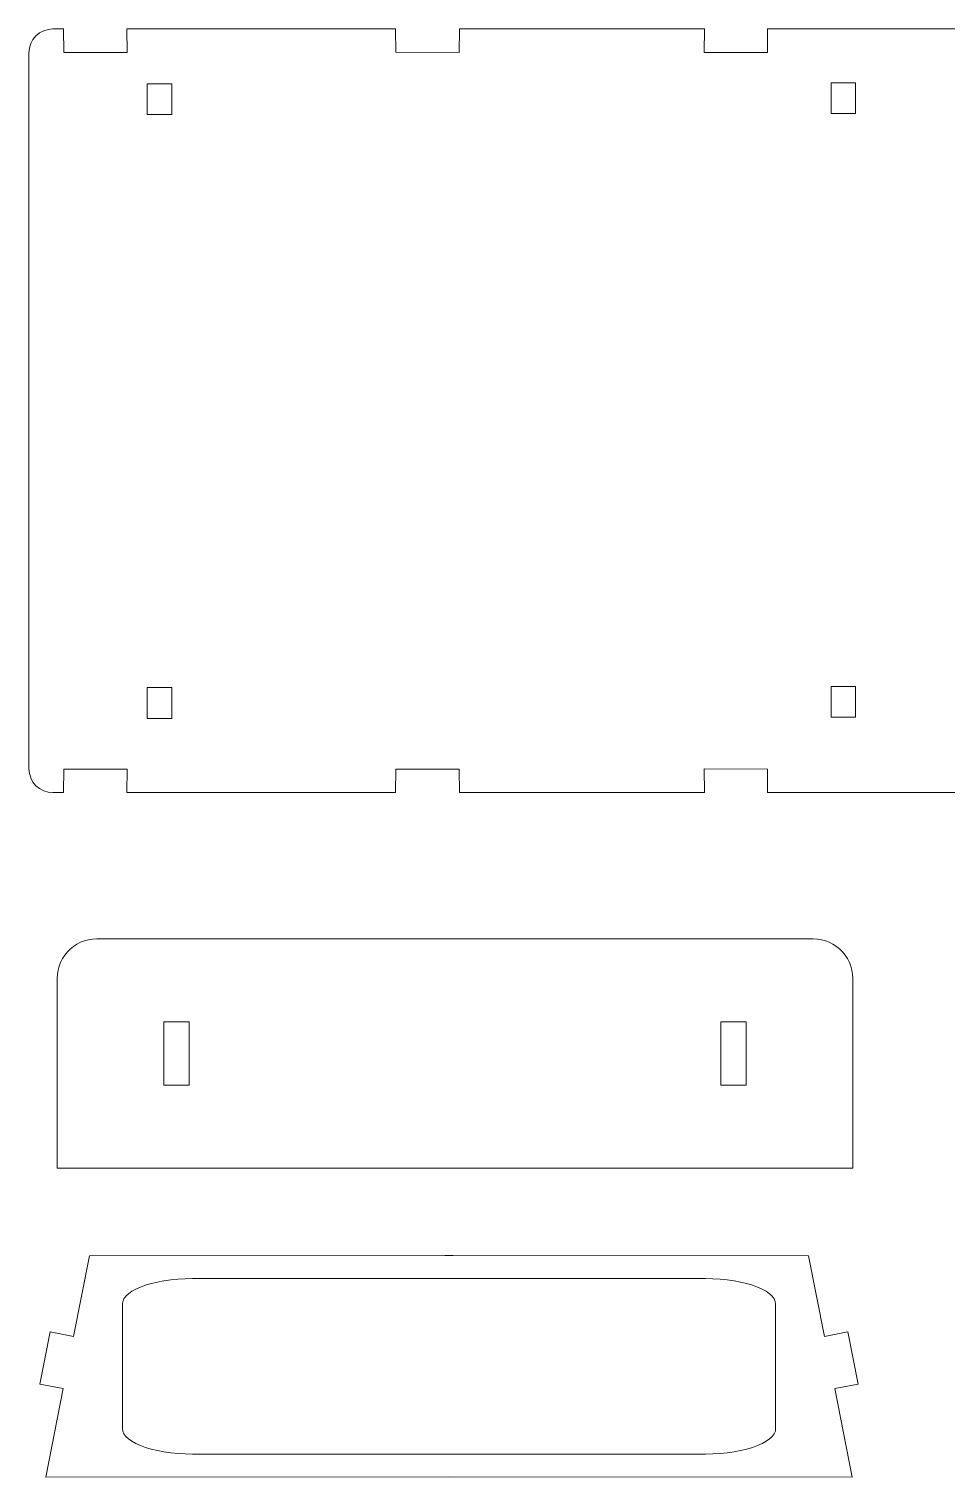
# Model space of a CAD drawing. Header units: millimetres. Extents: x -516 to 519, y -297 to 340.
# Drawn here: x -508.2 to -392.2, y -118.7 to 64.5 of the extents above; entities that cross this region are included whole.
import ezdxf

# ---------------------------------------------------------------- set-up
doc = ezdxf.new("R2010")
doc.units = ezdxf.units.MM
doc.header["$MEASUREMENT"] = 0
doc.layers.add('layer 1', color=7, linetype='Continuous')

msp = doc.modelspace()

# ---------------------------------------------------------------- linework, layer by layer
at = {"layer": 'layer 1', "color": 250, "lineweight": 18}
for points, knots in [([(-508.1691, 16.2248), (-508.1691, 16.2248), (-508.1691, 22.1066), (-508.1691, 22.1066), (-508.1691, 22.1066), (-508.1691, 61.4544), (-508.1691, 61.4544), (-508.1691, 61.4544), (-508.1111, 62.0399), (-508.1111, 62.0399), (-508.1111, 62.0399), (-507.9389, 62.603), (-507.9389, 62.603), (-507.9389, 62.603), (-507.6595, 63.1219), (-507.6595, 63.1219), (-507.6595, 63.1219), (-507.2834, 63.5767), (-507.2834, 63.5767), (-507.2834, 63.5767), (-506.8252, 63.9497), (-506.8252, 63.9497), (-506.8252, 63.9497), (-506.303, 64.2275), (-506.303, 64.2275), (-506.303, 64.2275), (-505.7356, 64.398), (-505.7356, 64.398), (-505.7356, 64.398), (-505.1462, 64.4559), (-505.1462, 64.4559), (-505.1462, 64.4559), (-503.7791, 64.4559), (-503.7791, 64.4559), (-503.7791, 64.4559), (-503.7692, 61.4795), (-503.7692, 61.4795), (-503.7692, 61.4795), (-495.7641, 61.4759), (-495.7641, 61.4759), (-495.7641, 61.4759), (-495.7671, 64.4559), (-495.7671, 64.4559), (-495.7671, 64.4559), (-461.8001, 64.4559), (-461.8001, 64.4559), (-461.8001, 64.4559), (-461.7601, 61.507), (-461.7601, 61.507), (-461.7601, 61.507), (-453.7517, 61.4939), (-453.7517, 61.4939), (-453.7517, 61.4939), (-453.7251, 64.4559), (-453.7251, 64.4559), (-453.7251, 64.4559), (-422.7191, 64.4559), (-422.7191, 64.4559), (-422.7191, 64.4559), (-422.759, 61.467), (-422.759, 61.467), (-422.759, 61.467), (-414.7544, 61.487), (-414.7544, 61.487), (-414.7544, 61.487), (-414.7541, 64.4559), (-414.7541, 64.4559), (-414.7541, 64.4559), (-382.277, 64.4559), (-382.277, 64.4559), (-382.277, 64.4559), (-382.277, 60.4654), (-382.277, 60.4654), (-382.277, 60.4654), (-374.2727, 60.4654), (-374.2727, 60.4654), (-374.2727, 60.4654), (-374.2727, 64.4559), (-374.2727, 64.4559), (-374.2727, 64.4559), (-291.9163, 64.4559), (-291.9163, 64.4559), (-291.9163, 64.4559), (-291.9163, 60.4654), (-291.9163, 60.4654), (-291.9163, 60.4654), (-283.9121, 60.4654), (-283.9121, 60.4654), (-283.9121, 60.4654), (-283.9121, 64.4559), (-283.9121, 64.4559), (-283.9121, 64.4559), (-279.3217, 64.4559), (-279.3217, 64.4559), (-279.3217, 64.4559), (-276.1256, 64.2799), (-276.1256, 64.2799), (-276.1256, 64.2799), (-273.324, 63.8716), (-273.324, 63.8716), (-273.324, 63.8716), (-270.8643, 63.1804), (-270.8643, 63.1804), (-270.8643, 63.1804), (-268.6949, 62.1571), (-268.6949, 62.1571), (-268.6949, 62.1571), (-266.7632, 60.7507), (-266.7632, 60.7507), (-266.7632, 60.7507), (-265.018, 58.9115), (-265.018, 58.9115), (-265.018, 58.9115), (-263.4064, 56.5896), (-263.4064, 56.5896), (-263.4064, 56.5896), (-261.8766, 53.734), (-261.8766, 53.734), (-261.8766, 53.734), (-260.4019, 50.4405), (-260.4019, 50.4405), (-260.4019, 50.4405), (-258.9575, 46.7102), (-258.9575, 46.7102), (-258.9575, 46.7102), (-257.5951, 42.5659), (-257.5951, 42.5659), (-257.5951, 42.5659), (-256.366, 38.0296), (-256.366, 38.0296), (-256.366, 38.0296), (-255.3234, 33.1253), (-255.3234, 33.1253), (-255.3234, 33.1253), (-254.5192, 27.8756), (-254.5192, 27.8756), (-254.5192, 27.8756), (-254.0047, 22.3033), (-254.0047, 22.3033), (-254.0047, 22.3033), (-253.833, 16.4314), (-253.833, 16.4314), (-253.833, 16.4314), (-253.8405, 16.1739), (-253.8405, 16.1739)], [0, 0, 0, 0, 0.02083333, 0.02083333, 0.02083333, 0.04166667, 0.04166667, 0.04166667, 0.0625, 0.0625, 0.0625, 0.08333333, 0.08333333, 0.08333333, 0.10416667, 0.10416667, 0.10416667, 0.125, 0.125, 0.125, 0.14583333, 0.14583333, 0.14583333, 0.16666667, 0.16666667, 0.16666667, 0.1875, 0.1875, 0.1875, 0.20833333, 0.20833333, 0.20833333, 0.22916667, 0.22916667, 0.22916667, 0.25, 0.25, 0.25, 0.27083333, 0.27083333, 0.27083333, 0.29166667, 0.29166667, 0.29166667, 0.3125, 0.3125, 0.3125, 0.33333333, 0.33333333, 0.33333333, 0.35416667, 0.35416667, 0.35416667, 0.375, 0.375, 0.375, 0.39583333, 0.39583333, 0.39583333, 0.41666667, 0.41666667, 0.41666667, 0.4375, 0.4375, 0.4375, 0.45833333, 0.45833333, 0.45833333, 0.47916667, 0.47916667, 0.47916667, 0.5, 0.5, 0.5, 0.52083333, 0.52083333, 0.52083333, 0.54166667, 0.54166667, 0.54166667, 0.5625, 0.5625, 0.5625, 0.58333333, 0.58333333, 0.58333333, 0.60416667, 0.60416667, 0.60416667, 0.625, 0.625, 0.625, 0.64583333, 0.64583333, 0.64583333, 0.66666667, 0.66666667, 0.66666667, 0.6875, 0.6875, 0.6875, 0.70833333, 0.70833333, 0.70833333, 0.72916667, 0.72916667, 0.72916667, 0.75, 0.75, 0.75, 0.77083333, 0.77083333, 0.77083333, 0.79166667, 0.79166667, 0.79166667, 0.8125, 0.8125, 0.8125, 0.83333333, 0.83333333, 0.83333333, 0.85416667, 0.85416667, 0.85416667, 0.875, 0.875, 0.875, 0.89583333, 0.89583333, 0.89583333, 0.91666667, 0.91666667, 0.91666667, 0.9375, 0.9375, 0.9375, 0.95833333, 0.95833333, 0.95833333, 0.97916667, 0.97916667, 0.97916667, 1, 1, 1, 1]), ([(-493.2141, 57.5109), (-493.2141, 57.5109), (-490.1141, 57.5109), (-490.1141, 57.5109), (-490.1141, 57.5109), (-490.1141, 53.6199), (-490.1141, 53.6199), (-490.1141, 53.6199), (-493.2141, 53.6199), (-493.2141, 53.6199), (-493.2141, 53.6199), (-493.2141, 57.5109), (-493.2141, 57.5109)], [0, 0, 0, 0, 0.25, 0.25, 0.25, 0.5, 0.5, 0.5, 0.75, 0.75, 0.75, 1, 1, 1, 1]), ([(-406.7081, 57.6596), (-406.7081, 57.6596), (-403.6081, 57.6596), (-403.6081, 57.6596), (-403.6081, 57.6596), (-403.6081, 53.7686), (-403.6081, 53.7686), (-403.6081, 53.7686), (-406.7081, 53.7686), (-406.7081, 53.7686), (-406.7081, 53.7686), (-406.7081, 57.6596), (-406.7081, 57.6596)], [0, 0, 0, 0, 0.25, 0.25, 0.25, 0.5, 0.5, 0.5, 0.75, 0.75, 0.75, 1, 1, 1, 1]), ([(-253.8405, 16.1739), (-253.8405, 16.1739), (-253.833, 15.9161), (-253.833, 15.9161), (-253.833, 15.9161), (-254.0046, 10.0443), (-254.0046, 10.0443), (-254.0046, 10.0443), (-254.5191, 4.472), (-254.5191, 4.472), (-254.5191, 4.472), (-255.3233, -0.7778), (-255.3233, -0.7778), (-255.3233, -0.7778), (-256.3659, -5.682), (-256.3659, -5.682), (-256.3659, -5.682), (-257.595, -10.2183), (-257.595, -10.2183), (-257.595, -10.2183), (-258.9574, -14.3626), (-258.9574, -14.3626), (-258.9574, -14.3626), (-260.4018, -18.093), (-260.4018, -18.093), (-260.4018, -18.093), (-261.8765, -21.3865), (-261.8765, -21.3865), (-261.8765, -21.3865), (-263.4064, -24.242), (-263.4064, -24.242), (-263.4064, -24.242), (-265.0179, -26.564), (-265.0179, -26.564), (-265.0179, -26.564), (-266.7631, -28.4032), (-266.7631, -28.4032), (-266.7631, -28.4032), (-268.6948, -29.8095), (-268.6948, -29.8095), (-268.6948, -29.8095), (-270.8642, -30.8329), (-270.8642, -30.8329), (-270.8642, -30.8329), (-273.324, -31.524), (-273.324, -31.524), (-273.324, -31.524), (-276.1255, -31.9324), (-276.1255, -31.9324), (-276.1255, -31.9324), (-279.3216, -32.1084), (-279.3216, -32.1084), (-279.3216, -32.1084), (-283.9121, -32.1084), (-283.9121, -32.1084), (-283.9121, -32.1084), (-283.9121, -28.1179), (-283.9121, -28.1179), (-283.9121, -28.1179), (-291.9163, -28.1179), (-291.9163, -28.1179), (-291.9163, -28.1179), (-291.9163, -32.1084), (-291.9163, -32.1084), (-291.9163, -32.1084), (-374.2727, -32.1084), (-374.2727, -32.1084), (-374.2727, -32.1084), (-374.2727, -28.1179), (-374.2727, -28.1179), (-374.2727, -28.1179), (-382.2769, -28.1179), (-382.2769, -28.1179), (-382.2769, -28.1179), (-382.2769, -32.1084), (-382.2769, -32.1084), (-382.2769, -32.1084), (-414.754, -32.1084), (-414.754, -32.1084), (-414.754, -32.1084), (-414.7544, -29.1394), (-414.7544, -29.1394), (-414.7544, -29.1394), (-422.759, -29.1194), (-422.759, -29.1194), (-422.759, -29.1194), (-422.7191, -32.1084), (-422.7191, -32.1084), (-422.7191, -32.1084), (-453.7251, -32.1084), (-453.7251, -32.1084), (-453.7251, -32.1084), (-453.7517, -29.1464), (-453.7517, -29.1464), (-453.7517, -29.1464), (-461.76, -29.1594), (-461.76, -29.1594), (-461.76, -29.1594), (-461.8001, -32.1084), (-461.8001, -32.1084), (-461.8001, -32.1084), (-495.7671, -32.1084), (-495.7671, -32.1084), (-495.7671, -32.1084), (-495.7641, -29.1284), (-495.7641, -29.1284), (-495.7641, -29.1284), (-503.7692, -29.1319), (-503.7692, -29.1319), (-503.7692, -29.1319), (-503.779, -32.1084), (-503.779, -32.1084), (-503.779, -32.1084), (-505.1462, -32.1084), (-505.1462, -32.1084), (-505.1462, -32.1084), (-505.7356, -32.0505), (-505.7356, -32.0505), (-505.7356, -32.0505), (-506.303, -31.88), (-506.303, -31.88), (-506.303, -31.88), (-506.8252, -31.6021), (-506.8252, -31.6021), (-506.8252, -31.6021), (-507.2834, -31.2292), (-507.2834, -31.2292), (-507.2834, -31.2292), (-507.6595, -30.7744), (-507.6595, -30.7744), (-507.6595, -30.7744), (-507.9389, -30.2555), (-507.9389, -30.2555), (-507.9389, -30.2555), (-508.1111, -29.6924), (-508.1111, -29.6924), (-508.1111, -29.6924), (-508.1691, -29.1069), (-508.1691, -29.1069), (-508.1691, -29.1069), (-508.1691, 10.2409), (-508.1691, 10.2409), (-508.1691, 10.2409), (-508.1691, 16.1228), (-508.1691, 16.1228)], [0, 0, 0, 0, 0.02083333, 0.02083333, 0.02083333, 0.04166667, 0.04166667, 0.04166667, 0.0625, 0.0625, 0.0625, 0.08333333, 0.08333333, 0.08333333, 0.10416667, 0.10416667, 0.10416667, 0.125, 0.125, 0.125, 0.14583333, 0.14583333, 0.14583333, 0.16666667, 0.16666667, 0.16666667, 0.1875, 0.1875, 0.1875, 0.20833333, 0.20833333, 0.20833333, 0.22916667, 0.22916667, 0.22916667, 0.25, 0.25, 0.25, 0.27083333, 0.27083333, 0.27083333, 0.29166667, 0.29166667, 0.29166667, 0.3125, 0.3125, 0.3125, 0.33333333, 0.33333333, 0.33333333, 0.35416667, 0.35416667, 0.35416667, 0.375, 0.375, 0.375, 0.39583333, 0.39583333, 0.39583333, 0.41666667, 0.41666667, 0.41666667, 0.4375, 0.4375, 0.4375, 0.45833333, 0.45833333, 0.45833333, 0.47916667, 0.47916667, 0.47916667, 0.5, 0.5, 0.5, 0.52083333, 0.52083333, 0.52083333, 0.54166667, 0.54166667, 0.54166667, 0.5625, 0.5625, 0.5625, 0.58333333, 0.58333333, 0.58333333, 0.60416667, 0.60416667, 0.60416667, 0.625, 0.625, 0.625, 0.64583333, 0.64583333, 0.64583333, 0.66666667, 0.66666667, 0.66666667, 0.6875, 0.6875, 0.6875, 0.70833333, 0.70833333, 0.70833333, 0.72916667, 0.72916667, 0.72916667, 0.75, 0.75, 0.75, 0.77083333, 0.77083333, 0.77083333, 0.79166667, 0.79166667, 0.79166667, 0.8125, 0.8125, 0.8125, 0.83333333, 0.83333333, 0.83333333, 0.85416667, 0.85416667, 0.85416667, 0.875, 0.875, 0.875, 0.89583333, 0.89583333, 0.89583333, 0.91666667, 0.91666667, 0.91666667, 0.9375, 0.9375, 0.9375, 0.95833333, 0.95833333, 0.95833333, 0.97916667, 0.97916667, 0.97916667, 1, 1, 1, 1]), ([(-493.2141, -18.8256), (-493.2141, -18.8256), (-490.1141, -18.8256), (-490.1141, -18.8256), (-490.1141, -18.8256), (-490.1141, -22.7166), (-490.1141, -22.7166), (-490.1141, -22.7166), (-493.2141, -22.7166), (-493.2141, -22.7166), (-493.2141, -22.7166), (-493.2141, -18.8256), (-493.2141, -18.8256)], [0, 0, 0, 0, 0.25, 0.25, 0.25, 0.5, 0.5, 0.5, 0.75, 0.75, 0.75, 1, 1, 1, 1]), ([(-406.7081, -18.677), (-406.7081, -18.677), (-403.6081, -18.677), (-403.6081, -18.677), (-403.6081, -18.677), (-403.6081, -22.568), (-403.6081, -22.568), (-403.6081, -22.568), (-406.7081, -22.568), (-406.7081, -22.568), (-406.7081, -22.568), (-406.7081, -18.677), (-406.7081, -18.677)], [0, 0, 0, 0, 0.25, 0.25, 0.25, 0.5, 0.5, 0.5, 0.75, 0.75, 0.75, 1, 1, 1, 1]), ([(-499.5936, -50.6011), (-499.5936, -50.6011), (-408.9657, -50.6011), (-408.9657, -50.6011), (-408.9657, -50.6011), (-408.4425, -50.6285), (-408.4425, -50.6285), (-408.4425, -50.6285), (-407.9253, -50.7105), (-407.9253, -50.7105), (-407.9253, -50.7105), (-407.4196, -50.8461), (-407.4196, -50.8461), (-407.4196, -50.8461), (-406.9308, -51.0337), (-406.9308, -51.0337), (-406.9308, -51.0337), (-406.4645, -51.2714), (-406.4645, -51.2714), (-406.4645, -51.2714), (-406.0248, -51.5563), (-406.0248, -51.5563), (-406.0248, -51.5563), (-405.6181, -51.886), (-405.6181, -51.886), (-405.6181, -51.886), (-405.248, -52.2561), (-405.248, -52.2561), (-405.248, -52.2561), (-404.9182, -52.6634), (-404.9182, -52.6634), (-404.9182, -52.6634), (-404.6334, -53.1025), (-404.6334, -53.1025), (-404.6334, -53.1025), (-404.3956, -53.5688), (-404.3956, -53.5688), (-404.3956, -53.5688), (-404.2081, -54.0576), (-404.2081, -54.0576), (-404.2081, -54.0576), (-404.0725, -54.5633), (-404.0725, -54.5633), (-404.0725, -54.5633), (-403.9905, -55.0805), (-403.9905, -55.0805), (-403.9905, -55.0805), (-403.9631, -55.6037), (-403.9631, -55.6037), (-403.9631, -55.6037), (-403.9631, -79.6152), (-403.9631, -79.6152), (-403.9631, -79.6152), (-504.5962, -79.6152), (-504.5962, -79.6152), (-504.5962, -79.6152), (-504.5962, -55.6037), (-504.5962, -55.6037), (-504.5962, -55.6037), (-504.569, -55.0805), (-504.569, -55.0805), (-504.569, -55.0805), (-504.487, -54.5633), (-504.487, -54.5633), (-504.487, -54.5633), (-504.3514, -54.0576), (-504.3514, -54.0576), (-504.3514, -54.0576), (-504.1638, -53.5688), (-504.1638, -53.5688), (-504.1638, -53.5688), (-503.9259, -53.1025), (-503.9259, -53.1025), (-503.9259, -53.1025), (-503.6411, -52.6634), (-503.6411, -52.6634), (-503.6411, -52.6634), (-503.3114, -52.2561), (-503.3114, -52.2561), (-503.3114, -52.2561), (-502.9414, -51.886), (-502.9414, -51.886), (-502.9414, -51.886), (-502.5339, -51.5563), (-502.5339, -51.5563), (-502.5339, -51.5563), (-502.095, -51.2714), (-502.095, -51.2714), (-502.095, -51.2714), (-501.6285, -51.0337), (-501.6285, -51.0337), (-501.6285, -51.0337), (-501.1397, -50.8461), (-501.1397, -50.8461), (-501.1397, -50.8461), (-500.634, -50.7105), (-500.634, -50.7105), (-500.634, -50.7105), (-500.1168, -50.6285), (-500.1168, -50.6285), (-500.1168, -50.6285), (-499.5936, -50.6011), (-499.5936, -50.6011)], [0, 0, 0, 0, 0.02941176, 0.02941176, 0.02941176, 0.05882353, 0.05882353, 0.05882353, 0.08823529, 0.08823529, 0.08823529, 0.11764706, 0.11764706, 0.11764706, 0.14705882, 0.14705882, 0.14705882, 0.17647059, 0.17647059, 0.17647059, 0.20588235, 0.20588235, 0.20588235, 0.23529412, 0.23529412, 0.23529412, 0.26470588, 0.26470588, 0.26470588, 0.29411765, 0.29411765, 0.29411765, 0.32352941, 0.32352941, 0.32352941, 0.35294118, 0.35294118, 0.35294118, 0.38235294, 0.38235294, 0.38235294, 0.41176471, 0.41176471, 0.41176471, 0.44117647, 0.44117647, 0.44117647, 0.47058824, 0.47058824, 0.47058824, 0.5, 0.5, 0.5, 0.52941176, 0.52941176, 0.52941176, 0.55882353, 0.55882353, 0.55882353, 0.58823529, 0.58823529, 0.58823529, 0.61764706, 0.61764706, 0.61764706, 0.64705882, 0.64705882, 0.64705882, 0.67647059, 0.67647059, 0.67647059, 0.70588235, 0.70588235, 0.70588235, 0.73529412, 0.73529412, 0.73529412, 0.76470588, 0.76470588, 0.76470588, 0.79411765, 0.79411765, 0.79411765, 0.82352941, 0.82352941, 0.82352941, 0.85294118, 0.85294118, 0.85294118, 0.88235294, 0.88235294, 0.88235294, 0.91176471, 0.91176471, 0.91176471, 0.94117647, 0.94117647, 0.94117647, 0.97058824, 0.97058824, 0.97058824, 1, 1, 1, 1]), ([(-487.8995, -61.0951), (-487.8995, -61.0951), (-491.0995, -61.0951), (-491.0995, -61.0951), (-491.0995, -61.0951), (-491.0995, -69.0994), (-491.0995, -69.0994), (-491.0995, -69.0994), (-487.8995, -69.0994), (-487.8995, -69.0994), (-487.8995, -69.0994), (-487.8995, -61.0951), (-487.8995, -61.0951)], [0, 0, 0, 0, 0.25, 0.25, 0.25, 0.5, 0.5, 0.5, 0.75, 0.75, 0.75, 1, 1, 1, 1]), ([(-417.4595, -61.0951), (-417.4595, -61.0951), (-420.6595, -61.0951), (-420.6595, -61.0951), (-420.6595, -61.0951), (-420.6595, -69.0994), (-420.6595, -69.0994), (-420.6595, -69.0994), (-417.4595, -69.0994), (-417.4595, -69.0994), (-417.4595, -69.0994), (-417.4595, -61.0951), (-417.4595, -61.0951)], [0, 0, 0, 0, 0.25, 0.25, 0.25, 0.5, 0.5, 0.5, 0.75, 0.75, 0.75, 1, 1, 1, 1])]:
    msp.add_open_spline(points, degree=3, knots=knots, dxfattribs=at)
msp.add_open_spline([(-508.1691, 16.1228), (-508.1691, 16.1568), (-508.1691, 16.1908), (-508.1691, 16.2248)], degree=3, dxfattribs=at)
at = {"layer": 'layer 1', "color": 250, "lineweight": 20}
for points, knots in [([(-454.5244, -90.651), (-454.5244, -90.651), (-409.558, -90.666), (-409.558, -90.666), (-409.558, -90.666), (-407.5249, -100.8769), (-407.5249, -100.8769), (-407.5249, -100.8769), (-404.579, -100.3061), (-404.579, -100.3061), (-404.579, -100.3061), (-403.2734, -106.8947), (-403.2734, -106.8947), (-403.2734, -106.8947), (-406.2136, -107.463), (-406.2136, -107.463), (-406.2136, -107.463), (-404.0301, -118.6507), (-404.0301, -118.6507), (-404.0301, -118.6507), (-455.0344, -118.6118), (-455.0344, -118.6118), (-455.0344, -118.6118), (-506.0387, -118.6507), (-506.0387, -118.6507), (-506.0387, -118.6507), (-503.8552, -107.463), (-503.8552, -107.463), (-503.8552, -107.463), (-506.7954, -106.8947), (-506.7954, -106.8947), (-506.7954, -106.8947), (-505.4898, -100.3061), (-505.4898, -100.3061), (-505.4898, -100.3061), (-502.5439, -100.8769), (-502.5439, -100.8769), (-502.5439, -100.8769), (-500.5108, -90.666), (-500.5108, -90.666), (-500.5108, -90.666), (-455.5444, -90.6507), (-455.5444, -90.6507), (-455.5444, -90.6507), (-454.5244, -90.651), (-454.5244, -90.651)], [0, 0, 0, 0, 0.06666667, 0.06666667, 0.06666667, 0.13333333, 0.13333333, 0.13333333, 0.2, 0.2, 0.2, 0.26666667, 0.26666667, 0.26666667, 0.33333333, 0.33333333, 0.33333333, 0.4, 0.4, 0.4, 0.46666667, 0.46666667, 0.46666667, 0.53333333, 0.53333333, 0.53333333, 0.6, 0.6, 0.6, 0.66666667, 0.66666667, 0.66666667, 0.73333333, 0.73333333, 0.73333333, 0.8, 0.8, 0.8, 0.86666667, 0.86666667, 0.86666667, 0.93333333, 0.93333333, 0.93333333, 1, 1, 1, 1]), ([(-455.5444, -90.6507), (-455.5444, -90.6507), (-454.5244, -90.6507), (-454.5244, -90.6507), (-454.5244, -90.6507), (-455.5444, -90.6507), (-455.5444, -90.6507)], [0, 0, 0, 0, 0.5, 0.5, 0.5, 1, 1, 1, 1]), ([(-493.4107, -94.3854), (-493.4107, -94.3854), (-492.6908, -94.173), (-492.6908, -94.173), (-492.6908, -94.173), (-491.9131, -93.9895), (-491.9131, -93.9895), (-491.9131, -93.9895), (-491.087, -93.8364), (-491.087, -93.8364), (-491.087, -93.8364), (-490.2201, -93.7154), (-490.2201, -93.7154), (-490.2201, -93.7154), (-489.3246, -93.6287), (-489.3246, -93.6287), (-489.3246, -93.6287), (-488.4097, -93.576), (-488.4097, -93.576), (-488.4097, -93.576), (-487.4835, -93.5584), (-487.4835, -93.5584), (-487.4835, -93.5584), (-422.5875, -93.5584), (-422.5875, -93.5584), (-422.5875, -93.5584), (-421.6611, -93.576), (-421.6611, -93.576), (-421.6611, -93.576), (-420.7463, -93.6287), (-420.7463, -93.6287), (-420.7463, -93.6287), (-419.8506, -93.7154), (-419.8506, -93.7154), (-419.8506, -93.7154), (-418.9837, -93.8364), (-418.9837, -93.8364), (-418.9837, -93.8364), (-418.1575, -93.9895), (-418.1575, -93.9895), (-418.1575, -93.9895), (-417.3802, -94.173), (-417.3802, -94.173), (-417.3802, -94.173), (-416.6599, -94.3854), (-416.6599, -94.3854), (-416.6599, -94.3854), (-416.0035, -94.6236), (-416.0035, -94.6236), (-416.0035, -94.6236), (-415.421, -94.8858), (-415.421, -94.8858), (-415.421, -94.8858), (-414.9159, -95.1684), (-414.9159, -95.1684), (-414.9159, -95.1684), (-414.4947, -95.4689), (-414.4947, -95.4689), (-414.4947, -95.4689), (-414.1621, -95.7832), (-414.1621, -95.7832), (-414.1621, -95.7832), (-413.9218, -96.1089), (-413.9218, -96.1089), (-413.9218, -96.1089), (-413.7764, -96.4419), (-413.7764, -96.4419), (-413.7764, -96.4419), (-413.7279, -96.7786), (-413.7279, -96.7786), (-413.7279, -96.7786), (-413.7279, -112.8576), (-413.7279, -112.8576), (-413.7279, -112.8576), (-413.9218, -113.192), (-413.9218, -113.192), (-413.9218, -113.192), (-414.1621, -113.5175), (-414.1621, -113.5175), (-414.1621, -113.5175), (-414.4947, -113.8325), (-414.4947, -113.8325), (-414.4947, -113.8325), (-414.9159, -114.1329), (-414.9159, -114.1329), (-414.9159, -114.1329), (-415.421, -114.4156), (-415.421, -114.4156), (-415.421, -114.4156), (-416.0035, -114.6772), (-416.0035, -114.6772), (-416.0035, -114.6772), (-416.6599, -114.9159), (-416.6599, -114.9159), (-416.6599, -114.9159), (-417.3802, -115.1278), (-417.3802, -115.1278), (-417.3802, -115.1278), (-418.1575, -115.3114), (-418.1575, -115.3114), (-418.1575, -115.3114), (-418.9837, -115.4645), (-418.9837, -115.4645), (-418.9837, -115.4645), (-419.8506, -115.5852), (-419.8506, -115.5852), (-419.8506, -115.5852), (-420.7463, -115.6726), (-420.7463, -115.6726), (-420.7463, -115.6726), (-421.6611, -115.7254), (-421.6611, -115.7254), (-421.6611, -115.7254), (-422.5875, -115.743), (-422.5875, -115.743), (-422.5875, -115.743), (-487.4835, -115.743), (-487.4835, -115.743), (-487.4835, -115.743), (-488.4097, -115.7254), (-488.4097, -115.7254), (-488.4097, -115.7254), (-489.3246, -115.6726), (-489.3246, -115.6726), (-489.3246, -115.6726), (-490.2201, -115.5852), (-490.2201, -115.5852), (-490.2201, -115.5852), (-491.087, -115.4645), (-491.087, -115.4645), (-491.087, -115.4645), (-491.9131, -115.3114), (-491.9131, -115.3114), (-491.9131, -115.3114), (-492.6908, -115.1278), (-492.6908, -115.1278), (-492.6908, -115.1278), (-493.4107, -114.9159), (-493.4107, -114.9159), (-493.4107, -114.9159), (-494.0659, -114.6772), (-494.0659, -114.6772), (-494.0659, -114.6772), (-494.6501, -114.4156), (-494.6501, -114.4156), (-494.6501, -114.4156), (-495.1551, -114.1329), (-495.1551, -114.1329), (-495.1551, -114.1329), (-495.5762, -113.8325), (-495.5762, -113.8325), (-495.5762, -113.8325), (-495.9088, -113.5175), (-495.9088, -113.5175), (-495.9088, -113.5175), (-496.1488, -113.192), (-496.1488, -113.192), (-496.1488, -113.192), (-496.2925, -112.8594), (-496.2925, -112.8594), (-496.2925, -112.8594), (-496.3409, -112.5227), (-496.3409, -112.5227), (-496.3409, -112.5227), (-496.3409, -96.7786), (-496.3409, -96.7786), (-496.3409, -96.7786), (-496.2925, -96.4419), (-496.2925, -96.4419), (-496.2925, -96.4419), (-496.1488, -96.1089), (-496.1488, -96.1089), (-496.1488, -96.1089), (-495.9088, -95.7832), (-495.9088, -95.7832), (-495.9088, -95.7832), (-495.5762, -95.4689), (-495.5762, -95.4689), (-495.5762, -95.4689), (-495.1551, -95.1684), (-495.1551, -95.1684), (-495.1551, -95.1684), (-494.6501, -94.8858), (-494.6501, -94.8858), (-494.6501, -94.8858), (-494.0659, -94.6236), (-494.0659, -94.6236), (-494.0659, -94.6236), (-493.4107, -94.3854), (-493.4107, -94.3854)], [0, 0, 0, 0, 0.01587302, 0.01587302, 0.01587302, 0.03174603, 0.03174603, 0.03174603, 0.04761905, 0.04761905, 0.04761905, 0.06349206, 0.06349206, 0.06349206, 0.07936508, 0.07936508, 0.07936508, 0.0952381, 0.0952381, 0.0952381, 0.11111111, 0.11111111, 0.11111111, 0.12698413, 0.12698413, 0.12698413, 0.14285714, 0.14285714, 0.14285714, 0.15873016, 0.15873016, 0.15873016, 0.17460317, 0.17460317, 0.17460317, 0.19047619, 0.19047619, 0.19047619, 0.20634921, 0.20634921, 0.20634921, 0.22222222, 0.22222222, 0.22222222, 0.23809524, 0.23809524, 0.23809524, 0.25396825, 0.25396825, 0.25396825, 0.26984127, 0.26984127, 0.26984127, 0.28571429, 0.28571429, 0.28571429, 0.3015873, 0.3015873, 0.3015873, 0.31746032, 0.31746032, 0.31746032, 0.33333333, 0.33333333, 0.33333333, 0.34920635, 0.34920635, 0.34920635, 0.36507937, 0.36507937, 0.36507937, 0.38095238, 0.38095238, 0.38095238, 0.3968254, 0.3968254, 0.3968254, 0.41269841, 0.41269841, 0.41269841, 0.42857143, 0.42857143, 0.42857143, 0.44444444, 0.44444444, 0.44444444, 0.46031746, 0.46031746, 0.46031746, 0.47619048, 0.47619048, 0.47619048, 0.49206349, 0.49206349, 0.49206349, 0.50793651, 0.50793651, 0.50793651, 0.52380952, 0.52380952, 0.52380952, 0.53968254, 0.53968254, 0.53968254, 0.55555556, 0.55555556, 0.55555556, 0.57142857, 0.57142857, 0.57142857, 0.58730159, 0.58730159, 0.58730159, 0.6031746, 0.6031746, 0.6031746, 0.61904762, 0.61904762, 0.61904762, 0.63492063, 0.63492063, 0.63492063, 0.65079365, 0.65079365, 0.65079365, 0.66666667, 0.66666667, 0.66666667, 0.68253968, 0.68253968, 0.68253968, 0.6984127, 0.6984127, 0.6984127, 0.71428571, 0.71428571, 0.71428571, 0.73015873, 0.73015873, 0.73015873, 0.74603175, 0.74603175, 0.74603175, 0.76190476, 0.76190476, 0.76190476, 0.77777778, 0.77777778, 0.77777778, 0.79365079, 0.79365079, 0.79365079, 0.80952381, 0.80952381, 0.80952381, 0.82539683, 0.82539683, 0.82539683, 0.84126984, 0.84126984, 0.84126984, 0.85714286, 0.85714286, 0.85714286, 0.87301587, 0.87301587, 0.87301587, 0.88888889, 0.88888889, 0.88888889, 0.9047619, 0.9047619, 0.9047619, 0.92063492, 0.92063492, 0.92063492, 0.93650794, 0.93650794, 0.93650794, 0.95238095, 0.95238095, 0.95238095, 0.96825397, 0.96825397, 0.96825397, 0.98412698, 0.98412698, 0.98412698, 1, 1, 1, 1])]:
    msp.add_open_spline(points, degree=3, knots=knots, dxfattribs=at)

doc.saveas('drawing.dxf')
